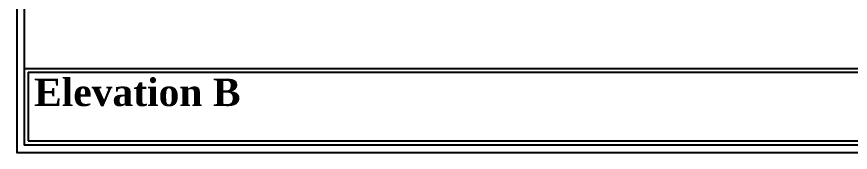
# Model space of a CAD drawing. Header units: millimetres. Extents: x -279428 to -243254, y -13605 to 1263.
# Drawn here: x -252494 to -247290, y -3960 to -3112 of the extents above; entities that cross this region are included whole.
import ezdxf

# ---------------------------------------------------------------- set-up
doc = ezdxf.new("R2010")
doc.units = ezdxf.units.MM
doc.styles.get("Standard").update_dxf_attribs({"font": 'arial.ttf'})

msp = doc.modelspace()

# ---------------------------------------------------------------- linework, layer by layer
for p, q in [((-252446.3, -3435.5), (-243897.8, -3435.5)), ((-252422.5, -3459.4), (-245050.8, -3459.4)), ((-252422.5, -3459.4), (-252422.5, -3888.8)), ((-252422.5, -3888.8), (-245050.8, -3888.8))]:
    msp.add_line(p, q)
for points in [[(-252494, 685.6), (-252494, -3960.4), (-243850.1, -3960.4), (-243850.1, 685.6)], [(-252446.3, 637.9), (-252446.3, -3912.7), (-243897.8, -3912.7), (-243897.8, 637.9)]]:
    msp.add_lwpolyline(points, close=True)

# ---------------------------------------------------------------- texts
at = {"insert": (-252385.6, -3499.6), "char_height": 171.6, "width": 2825.482, "attachment_point": 1}
msp.add_mtext('{\\fCentury|b1|i0|c0|p18;Elevation B}', dxfattribs=at)

doc.saveas('drawing.dxf')
